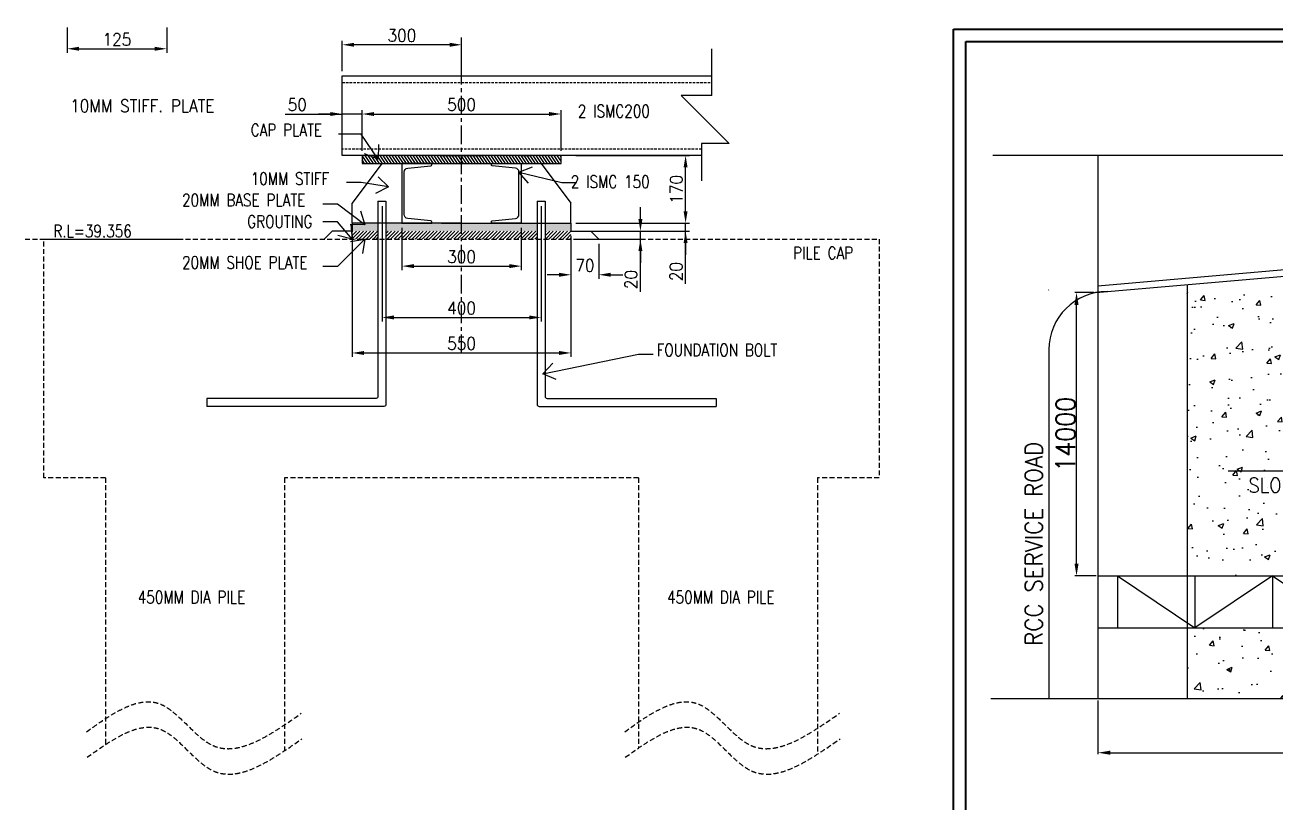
# Model space of a CAD drawing. Header units: millimetres. Extents: x 0 to 1124626, y -157535 to 82123.
# Drawn here: x 202732 to 215309, y 33402 to 41223 of the extents above; entities that cross this region are included whole.
import ezdxf

# ---------------------------------------------------------------- set-up
doc = ezdxf.new("R2010")
doc.units = ezdxf.units.MM
doc.header["$MEASUREMENT"] = 0
for name, pattern in [('CENTER', [2, 1.25, -0.25, 0.25, -0.25]), ('DASHED', [0.75, 0.5, -0.25]), ('HIDDEN', [0.375, 0.25, -0.125])]:
    doc.linetypes.add(name, pattern=pattern)
for name, color, linetype, lineweight in [('CN', 253, 'Continuous', 15), ('Dim', 6, 'Continuous', 13), ('HIDE', 251, 'HIDDEN', 13), ('PEDESTAL', 232, 'Continuous', 15), ('rSHEET', 2, 'Continuous', 30), ('STR. STEEL', 25, 'Continuous', 18), ('Text', 7, 'Continuous', 15), ('TITLE TEXT', 50, 'Continuous', 18)]:
    doc.layers.add(name, color=color, linetype=linetype, lineweight=lineweight)
doc.styles.add('style1', font='romans.shx', dxfattribs={"width": 0.9, "height": 300})
doc.dimstyles.new('4.0 DIM-1', dxfattribs={"dimscale": 40, "dimtxt": 125, "dimasz": 3, "dimexe": 1, "dimexo": 1.2, "dimgap": 0.8, "dimtad": 1, "dimdec": 0, "dimlfac": 0.25, "dimzin": 1, "dimdsep": 46, "dimtxsty": 'style1', "dimcen": 2, "dimclrd": 8, "dimclre": 8, "dimclrt": 7, "dimadec": 0, "dimazin": 0, "dimtfac": 1, "dimtdec": 0, "dimtofl": 0, "dimtmove": 1, "dimatfit": 3, "dimfxl": 1, "dimtolj": 1, "dimtzin": 0, "dimlwd": 9, "dimlwe": 9, "dimarcsym": 1})
doc.dimstyles.new('8.0 DIM-1', dxfattribs={"dimscale": 40, "dimtxt": 125, "dimasz": 3, "dimexe": 1, "dimexo": 1.2, "dimgap": 0.8, "dimtad": 1, "dimdec": 0, "dimlfac": 0.125, "dimzin": 1, "dimdsep": 46, "dimtxsty": 'style1', "dimcen": 2, "dimclrd": 8, "dimclre": 8, "dimclrt": 7, "dimadec": 0, "dimazin": 0, "dimtfac": 1, "dimtdec": 0, "dimtofl": 0, "dimtmove": 1, "dimatfit": 3, "dimfxl": 1, "dimtolj": 1, "dimtzin": 0, "dimlwd": 9, "dimlwe": 9, "dimarcsym": 1})
doc.dimstyles.new('Copy of DIM-1', dxfattribs={"dimscale": 40, "dimtxt": 125, "dimasz": 3, "dimexe": 1, "dimexo": 1.2, "dimgap": 0.8, "dimtad": 1, "dimdec": 0, "dimzin": 1, "dimdsep": 46, "dimtxsty": 'style1', "dimcen": 2, "dimclrd": 8, "dimclre": 8, "dimclrt": 7, "dimadec": 0, "dimazin": 0, "dimtfac": 1, "dimtdec": 0, "dimtofl": 0, "dimtmove": 1, "dimatfit": 3, "dimfxl": 1, "dimtolj": 1, "dimtzin": 0, "dimlwd": 9, "dimlwe": 9, "dimarcsym": 1})

# ---------------------------------------------------------------- blocks, each defined once
blk = doc.blocks.new('*D221')
at = {"layer": 'DEFPOINTS', "color": 0, "ltscale": 20, "transparency": 16777216}
for p in [(203156, 41245), (204156, 41245), (204156, 40984)]:
    blk.add_point(p, dxfattribs=at)
at = {"layer": 'Dim', "color": 8, "lineweight": 9, "ltscale": 20, "transparency": 16777216}
for p, q in [((203156, 41197), (203156, 40944)), ((204156, 41197), (204156, 40944)), ((203276, 40984), (204036, 40984))]:
    blk.add_line(p, q, dxfattribs=at)
at = {"layer": 'Dim', "color": 8, "ltscale": 20, "transparency": 16777216}
for points in [[(203276, 41004), (203276, 40964), (203156, 40984)], [(204036, 41004), (204036, 40964), (204156, 40984)]]:
    blk.add_solid(points, dxfattribs=at)
at = {"layer": 'Dim', "color": 7, "ltscale": 20, "transparency": 16777216, "insert": (203656, 41078), "char_height": 125, "attachment_point": 5, "style": 'style1'}
blk.add_mtext('\\A1;125', dxfattribs=at)
blk = doc.blocks.new('*D227')
at = {"layer": 'DEFPOINTS', "color": 0, "ltscale": 20, "transparency": 16777216}
for p in [(206521, 39231), (207721, 39231), (207721, 38799)]:
    blk.add_point(p, dxfattribs=at)
at = {"layer": 'Dim', "color": 8, "lineweight": 9, "ltscale": 20, "transparency": 16777216}
for p, q in [((206521, 39183), (206521, 38759)), ((207721, 39183), (207721, 38759)), ((206641, 38799), (207601, 38799))]:
    blk.add_line(p, q, dxfattribs=at)
at = {"layer": 'Dim', "color": 8, "ltscale": 20, "transparency": 16777216}
for points in [[(206641, 38819), (206641, 38779), (206521, 38799)], [(207601, 38819), (207601, 38779), (207721, 38799)]]:
    blk.add_solid(points, dxfattribs=at)
at = {"layer": 'Dim', "color": 7, "ltscale": 20, "transparency": 16777216, "insert": (207121, 38893), "char_height": 125, "attachment_point": 5, "style": 'style1'}
blk.add_mtext('\\A1;300', dxfattribs=at)
blk = doc.blocks.new('*D228')
at = {"layer": 'DEFPOINTS', "color": 0, "ltscale": 20, "transparency": 16777216}
for p in [(208221, 39231), (208221, 39151), (209373, 39231)]:
    blk.add_point(p, dxfattribs=at)
at = {"layer": 'Dim', "color": 8, "lineweight": 9, "ltscale": 20, "transparency": 16777216}
for p, q in [((209373, 39351), (209373, 39471)), ((208269, 39231), (209413, 39231)), ((208269, 39151), (209413, 39151)), ((209373, 39151), (209373, 39231)), ((209373, 38621), (209373, 39151)), ((209373, 39031), (209373, 38911))]:
    blk.add_line(p, q, dxfattribs=at)
at = {"layer": 'Dim', "color": 8, "ltscale": 20, "transparency": 16777216}
for points in [[(209353, 39351), (209393, 39351), (209373, 39231)], [(209353, 39031), (209393, 39031), (209373, 39151)]]:
    blk.add_solid(points, dxfattribs=at)
at = {"layer": 'Dim', "color": 7, "ltscale": 20, "transparency": 16777216, "insert": (209278, 38744), "char_height": 125, "attachment_point": 5, "rotation": 90, "style": 'style1'}
blk.add_mtext('\\A1;20', dxfattribs=at)
blk = doc.blocks.new('*D229')
at = {"layer": 'DEFPOINTS', "color": 0, "ltscale": 20, "transparency": 16777216}
for p in [(208221, 39911), (209373, 39911), (208221, 39231)]:
    blk.add_point(p, dxfattribs=at)
at = {"layer": 'Dim', "color": 8, "lineweight": 9, "ltscale": 20, "transparency": 16777216}
for p, q in [((208269, 39911), (209413, 39911)), ((209373, 39351), (209373, 39791)), ((208269, 39231), (209413, 39231))]:
    blk.add_line(p, q, dxfattribs=at)
at = {"layer": 'Dim', "color": 8, "ltscale": 20, "transparency": 16777216}
for points in [[(209353, 39791), (209393, 39791), (209373, 39911)], [(209353, 39351), (209393, 39351), (209373, 39231)]]:
    blk.add_solid(points, dxfattribs=at)
at = {"layer": 'Dim', "color": 7, "ltscale": 20, "transparency": 16777216, "insert": (209279, 39571), "char_height": 125, "attachment_point": 5, "rotation": 90, "style": 'style1'}
blk.add_mtext('\\A1;170', dxfattribs=at)
blk = doc.blocks.new('*D230')
at = {"layer": 'DEFPOINTS', "color": 0, "ltscale": 20, "transparency": 16777216}
for p in [(205921, 41024), (205921, 40711), (207121, 40711)]:
    blk.add_point(p, dxfattribs=at)
at = {"layer": 'Dim', "color": 8, "lineweight": 9, "ltscale": 20, "transparency": 16777216}
for p, q in [((205921, 40759), (205921, 41064)), ((207001, 41024), (206041, 41024)), ((207121, 40759), (207121, 41064))]:
    blk.add_line(p, q, dxfattribs=at)
at = {"layer": 'Dim', "color": 8, "ltscale": 20, "transparency": 16777216}
for points in [[(206041, 41044), (206041, 41004), (205921, 41024)], [(207001, 41044), (207001, 41004), (207121, 41024)]]:
    blk.add_solid(points, dxfattribs=at)
at = {"layer": 'Dim', "color": 7, "ltscale": 20, "transparency": 16777216, "insert": (206521, 41118), "char_height": 125, "attachment_point": 5, "style": 'style1'}
blk.add_mtext('\\A1;300', dxfattribs=at)
blk = doc.blocks.new('*D231')
at = {"layer": 'DEFPOINTS', "color": 0, "ltscale": 20, "transparency": 16777216}
for p in [(206321, 39451), (207921, 39451), (207921, 38283)]:
    blk.add_point(p, dxfattribs=at)
at = {"layer": 'Dim', "color": 8, "lineweight": 9, "ltscale": 20, "transparency": 16777216}
for p, q in [((206321, 39403), (206321, 38243)), ((207921, 39403), (207921, 38243)), ((206441, 38283), (207801, 38283))]:
    blk.add_line(p, q, dxfattribs=at)
at = {"layer": 'Dim', "color": 8, "ltscale": 20, "transparency": 16777216}
for points in [[(206441, 38303), (206441, 38263), (206321, 38283)], [(207801, 38303), (207801, 38263), (207921, 38283)]]:
    blk.add_solid(points, dxfattribs=at)
at = {"layer": 'Dim', "color": 7, "ltscale": 20, "transparency": 16777216, "insert": (207121, 38377), "char_height": 125, "attachment_point": 5, "style": 'style1'}
blk.add_mtext('\\A1;400', dxfattribs=at)
blk = doc.blocks.new('*D232')
at = {"layer": 'DEFPOINTS', "color": 0, "ltscale": 20, "transparency": 16777216}
for p in [(206021, 39151), (208221, 39151), (208221, 37926)]:
    blk.add_point(p, dxfattribs=at)
at = {"layer": 'Dim', "color": 8, "lineweight": 9, "ltscale": 20, "transparency": 16777216}
for p, q in [((206021, 39103), (206021, 37886)), ((208221, 39103), (208221, 37886)), ((206141, 37926), (208101, 37926))]:
    blk.add_line(p, q, dxfattribs=at)
at = {"layer": 'Dim', "color": 8, "ltscale": 20, "transparency": 16777216}
for points in [[(206141, 37946), (206141, 37906), (206021, 37926)], [(208101, 37946), (208101, 37906), (208221, 37926)]]:
    blk.add_solid(points, dxfattribs=at)
at = {"layer": 'Dim', "color": 7, "ltscale": 20, "transparency": 16777216, "insert": (207121, 38021), "char_height": 125, "attachment_point": 5, "style": 'style1'}
blk.add_mtext('\\A1;550', dxfattribs=at)
blk = doc.blocks.new('*D243')
at = {"layer": 'DEFPOINTS', "color": 0, "ltscale": 20, "transparency": 16777216}
for p in [(228238, 10282), (251238, 10282), (251238, 8884)]:
    blk.add_point(p, dxfattribs=at)
at = {"layer": 'Dim', "color": 8, "lineweight": 9, "ltscale": 20, "transparency": 16777216}
for p, q in [((228238, 10234), (228238, 8844)), ((251238, 10234), (251238, 8844)), ((228558, 8884), (250918, 8884))]:
    blk.add_line(p, q, dxfattribs=at)
at = {"layer": 'Dim', "color": 8, "ltscale": 20, "transparency": 16777216}
for points in [[(228558, 8938), (228558, 8831), (228238, 8884)], [(250918, 8938), (250918, 8831), (251238, 8884)]]:
    blk.add_solid(points, dxfattribs=at)
at = {"layer": 'Dim', "color": 7, "ltscale": 20, "transparency": 16777216, "insert": (239738, 9166), "char_height": 125, "attachment_point": 5, "style": 'style1'}
blk.add_mtext('\\A1;{\\H4x;23000}', dxfattribs=at)
blk = doc.blocks.new('*D244')
at = {"layer": 'DEFPOINTS', "color": 0, "ltscale": 20, "transparency": 16777216}
for p in [(227685, 20745), (228183, 20745), (228238, 13440)]:
    blk.add_point(p, dxfattribs=at)
at = {"layer": 'Dim', "color": 8, "lineweight": 9, "ltscale": 20, "transparency": 16777216}
for p, q in [((228135, 20745), (227645, 20745)), ((227685, 13760), (227685, 20425)), ((228190, 13440), (227645, 13440))]:
    blk.add_line(p, q, dxfattribs=at)
at = {"layer": 'Dim', "color": 8, "ltscale": 20, "transparency": 16777216}
for points in [[(227632, 20425), (227738, 20425), (227685, 20745)], [(227632, 13760), (227738, 13760), (227685, 13440)]]:
    blk.add_solid(points, dxfattribs=at)
at = {"layer": 'Dim', "color": 7, "ltscale": 20, "transparency": 16777216, "insert": (227403, 17093), "char_height": 125, "attachment_point": 5, "rotation": 90, "style": 'style1'}
blk.add_mtext('\\A1;{\\H4x;14000}', dxfattribs=at)
blk = doc.blocks.new('*D248')
at = {"layer": 'DEFPOINTS', "color": 0, "ltscale": 20, "transparency": 16777216}
for p in [(208221, 39151), (208919, 39151), (208221, 39071)]:
    blk.add_point(p, dxfattribs=at)
at = {"layer": 'Dim', "color": 8, "lineweight": 9, "ltscale": 20, "transparency": 16777216}
for p, q in [((208919, 39271), (208919, 39391)), ((208269, 39151), (208959, 39151)), ((208919, 39071), (208919, 39151)), ((208269, 39071), (208959, 39071)), ((208919, 38541), (208919, 39071)), ((208919, 38951), (208919, 38831))]:
    blk.add_line(p, q, dxfattribs=at)
at = {"layer": 'Dim', "color": 8, "ltscale": 20, "transparency": 16777216}
for points in [[(208899, 39271), (208939, 39271), (208919, 39151)], [(208899, 38951), (208939, 38951), (208919, 39071)]]:
    blk.add_solid(points, dxfattribs=at)
at = {"layer": 'Dim', "color": 7, "ltscale": 20, "transparency": 16777216, "insert": (208824, 38664), "char_height": 125, "attachment_point": 5, "rotation": 90, "style": 'style1'}
blk.add_mtext('\\A1;20', dxfattribs=at)
blk = doc.blocks.new('*D259')
at = {"layer": 'DEFPOINTS', "color": 0, "ltscale": 20, "transparency": 16777216}
for p in [(208221, 39071), (208501, 39071), (208501, 38712)]:
    blk.add_point(p, dxfattribs=at)
at = {"layer": 'Dim', "color": 8, "lineweight": 9, "ltscale": 20, "transparency": 16777216}
for p, q in [((208221, 39023), (208221, 38672)), ((208501, 39023), (208501, 38672)), ((208101, 38712), (207981, 38712)), ((208621, 38712), (208741, 38712))]:
    blk.add_line(p, q, dxfattribs=at)
at = {"layer": 'Dim', "color": 8, "ltscale": 20, "transparency": 16777216}
for points in [[(208101, 38732), (208101, 38692), (208221, 38712)], [(208621, 38732), (208621, 38692), (208501, 38712)]]:
    blk.add_solid(points, dxfattribs=at)
at = {"layer": 'Dim', "color": 7, "ltscale": 20, "transparency": 16777216, "insert": (208361, 38806), "char_height": 125, "attachment_point": 5, "style": 'style1'}
blk.add_mtext('\\A1;70', dxfattribs=at)
blk = doc.blocks.new('*D260')
at = {"layer": 'DEFPOINTS', "color": 0, "ltscale": 20, "transparency": 16777216}
for p in [(208121, 40328), (206121, 39911), (208121, 39911)]:
    blk.add_point(p, dxfattribs=at)
at = {"layer": 'Dim', "color": 8, "lineweight": 9, "ltscale": 20, "transparency": 16777216}
for p, q in [((206121, 39959), (206121, 40368)), ((206241, 40328), (208001, 40328)), ((208121, 39959), (208121, 40368))]:
    blk.add_line(p, q, dxfattribs=at)
at = {"layer": 'Dim', "color": 8, "ltscale": 20, "transparency": 16777216}
for points in [[(206241, 40348), (206241, 40308), (206121, 40328)], [(208001, 40348), (208001, 40308), (208121, 40328)]]:
    blk.add_solid(points, dxfattribs=at)
at = {"layer": 'Dim', "color": 7, "ltscale": 20, "transparency": 16777216, "insert": (207121, 40422), "char_height": 125, "attachment_point": 5, "style": 'style1'}
blk.add_mtext('\\A1;500', dxfattribs=at)
blk = doc.blocks.new('*D264')
at = {"layer": 'DEFPOINTS', "color": 0, "ltscale": 20, "transparency": 16777216}
for p in [(205921, 40328), (205921, 39911), (206121, 39911)]:
    blk.add_point(p, dxfattribs=at)
at = {"layer": 'Dim', "color": 8, "lineweight": 9, "ltscale": 20, "transparency": 16777216}
for p, q in [((205346, 40328), (205921, 40328)), ((205801, 40328), (205681, 40328)), ((205921, 39959), (205921, 40368)), ((206121, 40328), (205921, 40328)), ((206121, 39959), (206121, 40368)), ((206241, 40328), (206361, 40328))]:
    blk.add_line(p, q, dxfattribs=at)
at = {"layer": 'Dim', "color": 8, "ltscale": 20, "transparency": 16777216}
for points in [[(205801, 40348), (205801, 40308), (205921, 40328)], [(206241, 40348), (206241, 40308), (206121, 40328)]]:
    blk.add_solid(points, dxfattribs=at)
at = {"layer": 'Dim', "color": 7, "ltscale": 20, "transparency": 16777216, "insert": (205469, 40422), "char_height": 125, "attachment_point": 5, "style": 'style1'}
blk.add_mtext('\\A1;50', dxfattribs=at)
blk = doc.blocks.new('WW')
at = {"layer": 'Dim', "ltscale": 20, "true_color": 0x636466, "transparency": 33554523}
h = blk.add_hatch(dxfattribs=at)
h.set_pattern_fill('AR-CONC', color=251, scale=200)
h.set_pattern_definition([(50, (36229.6, 0), (1434.5204, -125.504), [150, -1650]), (355, (36229.6, 0), (-277.503, 1504.384), [120, -1320]), (100.45144, (36349.1, -10.5), (1157.018, 1378.88), [127.48, -1402.284]), (46.1842, (36229.6, 400), (2134.483, -331.039), [225, -2475]), (96.6356, (36407.5, 372.4), (1869.324, 1948.237), [191.22, -2103.428]), (351.1842, (36229.6, 400), (1869.324, 1948.237), [180, -1980]), (21, (36429.6, 300), (1193.814, -805.238), [150, -1650]), (326, (36429.6, 300), (486.631, 1450.3), [120, -1320]), (71.45144, (36529.1, 232.9), (1680.445, 645.062), [127.48, -1402.284]), (37.5, (36229.6, 0), (24.3197, 665.7877), [0, -1304, 0, -1340, 0, -1325]), (7.5, (36229.6, 0), (526.139, 788.8234), [0, -764, 0, -1274, 0, -505]), (327.5, (35783.6, 0), (1067.6449, -45.1097), [0, -500, 0, -1560, 0, -2070]), (317.5, (35583.6, 0), (1166.3723, 200.21), [0, -650, 0, -1036, 0, -1470])])
h.paths.add_polyline_path([(230537.9, 20950.1), (230537.9, 13440.1), (236987.9, 13440.1), (236987.9, 21511.6)])
h.paths.add_polyline_path([(242487.9, 13440.1), (248937.9, 13440.1), (248937.9, 22552), (242487.9, 21990.5)])
h.paths.add_polyline_path([(242487.9, 12100.1), (242487.9, 10282.1), (248937.9, 10282.1), (248937.9, 12100.1)])
h.paths.add_polyline_path([(236987.9, 12100.1), (230537.9, 12100.1), (230537.9, 10282.1), (236987.9, 10282.1)])
h.paths.add_polyline_path([(247450.6, 15497.6), (245751.1, 15497.6), (245751.1, 16060.1), (247450.6, 16060.1)], flags=24)
h.paths.add_polyline_path([(241154.7, 15497.6), (238199.7, 15497.6), (238199.7, 16060.1), (241154.7, 16060.1)], flags=9)
h.paths.add_polyline_path([(233724.7, 15497.6), (232025.2, 15497.6), (232025.2, 16060.1), (233724.7, 16060.1)], flags=24)
at = {"layer": 'Dim', "ltscale": 20}
for p, q in [((238348.2, 24287.8), (238348.2, 25036.9)), ((238348.2, 25036.9), (241447.7, 23346.6)), ((225525.2, 24287.8), (238348.2, 24287.8)), ((241447.7, 23346.6), (241447.7, 24287.8)), ((241447.7, 24287.8), (253636, 24287.8)), ((228237.9, 20921.9), (251237.9, 22924.2)), ((228182.7, 20745.1), (251237.9, 22752.2)), ((252501.6, 21270.7), (252501.6, 10330)), ((226959.4, 20810.6), (226974.3, 20811.9)), ((226974.3, 19273.4), (226974.3, 10282.1)), ((228237.9, 13440.1), (251237.9, 13440.1)), ((228237.9, 13440.1), (228237.9, 12100.1)), ((228737.9, 13440.1), (230737.9, 12100.1)), ((228737.9, 13440.1), (228737.9, 12100.1)), ((230737.9, 13440.1), (230737.9, 12100.1)), ((232737.9, 13440.1), (230737.9, 12100.1)), ((232737.9, 13440.1), (234737.9, 12100.1)), ((232737.9, 13440.1), (232737.9, 12100.1)), ((234737.9, 13440.1), (234737.9, 12100.1)), ((236737.9, 13440.1), (234737.9, 12100.1)), ((236737.9, 13440.1), (238737.9, 12100.1)), ((236737.9, 13440.1), (236737.9, 12100.1)), ((238737.9, 13440.1), (238737.9, 12100.1)), ((240737.9, 13440.1), (238737.9, 12100.1)), ((240737.9, 13440.1), (242737.9, 12100.1)), ((240737.9, 13440.1), (240737.9, 12100.1)), ((242737.9, 13440.1), (242737.9, 12100.1)), ((244737.9, 13440.1), (242737.9, 12100.1)), ((244737.9, 13440.1), (246737.9, 12100.1)), ((244737.9, 13440.1), (244737.9, 12100.1)), ((246737.9, 13440.1), (246737.9, 12100.1)), ((248737.9, 13440.1), (246737.9, 12100.1)), ((248737.9, 13440.1), (250737.9, 12100.1)), ((248737.9, 13440.1), (248737.9, 12100.1)), ((250737.9, 13440.1), (250737.9, 12100.1)), ((228237.9, 12100.1), (251237.9, 12100.1)), ((238301, 10282.1), (238301, 11031.2)), ((238301, 11031.2), (241400.5, 9356.9)), ((225478, 10282.1), (238301, 10282.1)), ((241400.5, 9356.9), (241400.5, 10282.1)), ((241400.5, 10282.1), (253588.8, 10282.1))]:
    blk.add_line(p, q, dxfattribs=at)
for centre, start, end in [((251001.3, 21270.7), 0, 80.92484), ((228474.6, 19273.4), 90, 180)]:
    blk.add_arc(centre, 1500.3, start, end, dxfattribs=at)
at = {"layer": 'HIDE', "linetype": 'HIDDEN', "ltscale": 800}
for p, q in [((242487.9, 22162.5), (242487.9, 10282.1)), ((236987.9, 21683.6), (236987.9, 10282.1))]:
    blk.add_line(p, q, dxfattribs=at)
at = {"layer": 'PEDESTAL', "ltscale": 20}
for p, q in [((228237.9, 24287.8), (228237.9, 10282.1)), ((251237.9, 24287.8), (251237.9, 10282.1)), ((248937.9, 22724), (248937.9, 10282.1)), ((230537.9, 20950.1), (230537.9, 10282.1))]:
    blk.add_line(p, q, dxfattribs=at)
at = {"layer": 'TITLE TEXT', "ltscale": 20}
for p, q in [((235038.3, 16150.6), (234686.1, 16502.9)), ((244437.5, 16150.6), (244789.8, 16502.9)), ((231592.8, 16150.6), (235038.3, 16150.6)), ((235038.3, 16150.6), (234686.1, 15798.4)), ((247883.1, 16150.6), (244437.5, 16150.6)), ((244437.5, 16150.6), (244789.8, 15798.4))]:
    blk.add_line(p, q, dxfattribs=at)
at = {"layer": 'Text', "ltscale": 20, "char_height": 450, "width": 10501.89, "attachment_point": 7, "rotation": 90, "style": 'style1'}
for insert in [(253163.7, 11912.5), (226806.9, 11639.3)]:
    blk.add_mtext('RCC SERVICE ROAD', dxfattribs=dict(at, insert=insert))
at = {"layer": 'Text', "ltscale": 20, "char_height": 375, "width": 4732.009, "style": 'style1'}
for s, insert, attachment_point in [('SLOPE', (232119, 15591.3), 7), ('CANAL BED', (238293.4, 15591.3), 7), ('SLOPE', (247356.8, 15591.3), 9)]:
    blk.add_mtext(s, dxfattribs=dict(at, insert=insert, attachment_point=attachment_point))
at = {"layer": 'TITLE TEXT', "ltscale": 20, "insert": (237175.9, 22626.9), "char_height": 500, "width": 17141.34, "attachment_point": 1, "rotation": 3.96077, "style": 'style1'}
blk.add_mtext('{\\LRCC BRIDGE}', dxfattribs=at)
at = {"layer": 'TITLE TEXT', "ltscale": 20, "insert": (233823.3, 13120.5), "char_height": 500, "width": 17141.34, "attachment_point": 1, "style": 'style1'}
blk.add_mtext('{\\LSTEEL BRIDGE FOR 600MM DIA PIPE }', dxfattribs=at)
at = {"layer": 'Dim', "ltscale": 20}
dim = blk.add_linear_dim(base=(227685, 20745.1), p1=(228237.9, 13440.1), p2=(228182.7, 20745.1), angle=90, text='{\\H4x;14000}', dimstyle='Copy of DIM-1', override={"dimasz": 8}, dxfattribs=at)
dim.commit()
dim.dimension.update_dxf_attribs({"geometry": '*D244', "text_midpoint": (227403, 17092.6)})
dim = blk.add_linear_dim(base=(251237.9, 8884.3), p1=(228237.9, 10282.1), p2=(251237.9, 10282.1), text='{\\H4x;<>}', dimstyle='Copy of DIM-1', override={"dimasz": 8}, dxfattribs=at)
dim.commit()
dim.dimension.update_dxf_attribs({"geometry": '*D243', "text_midpoint": (239737.9, 9166.3)})

msp = doc.modelspace()

# ---------------------------------------------------------------- hatches: boundary and pattern name
at = {"layer": 'PEDESTAL', "ltscale": 20}
h = msp.add_hatch(dxfattribs=at)
h.set_pattern_fill('ANSI31', color=256, scale=200, angle=259)
h.paths.add_polyline_path([(207120.67, 39910.9405), (206120.67, 39910.9405), (206120.67, 39830.9405), (206520.67, 39830.9405), (206520.67, 39830.9405), (206820.67, 39830.9405), (207120.67, 39830.9405)])
h.paths.add_polyline_path([(208120.67, 39910.9405), (207120.67, 39910.9405), (207120.67, 39830.9405), (207420.67, 39830.9405), (207420.67, 39830.9405), (207720.67, 39830.9405), (208120.67, 39830.9405)])
h = msp.add_hatch(dxfattribs=at)
h.set_pattern_fill('ANSI31', color=256)
h.set_pattern_definition([(45, (46529.82698, 24972.62857), (-0.08838834765, 0.08838834765), [])])
h.paths.add_polyline_path([(206280.67, 39230.9405), (206020.67, 39230.9405), (206020.67, 39150.9405), (206280.67, 39150.9405)])
h.paths.add_polyline_path([(207120.67, 39230.9405), (206360.67, 39230.9405), (206360.67, 39150.9405), (207120.67, 39150.9405)])
h.paths.add_polyline_path([(207880.67, 39230.9405), (207120.67, 39230.9405), (207120.67, 39150.9405), (207880.67, 39150.9405)])
h.paths.add_polyline_path([(208220.67, 39230.9405), (207960.67, 39230.9405), (207960.67, 39150.9405), (208220.67, 39150.9405)])
h = msp.add_hatch(dxfattribs=at)
h.set_pattern_fill('ANSI31', color=256, scale=200)
h.paths.add_polyline_path([(206280.67, 39150.9405), (206020.67, 39150.9405), (206020.67, 39070.9405), (206280.67, 39070.9405)])
h.paths.add_polyline_path([(207120.67, 39150.9405), (206360.67, 39150.9405), (206360.67, 39070.9405), (207120.67, 39070.9405)])
h.paths.add_polyline_path([(207880.67, 39150.9405), (207120.67, 39150.9405), (207120.67, 39070.9405), (207880.67, 39070.9405)])
h.paths.add_polyline_path([(208220.67, 39150.9405), (207960.67, 39150.9405), (207960.67, 39070.9405), (208220.67, 39070.9405)])

# ---------------------------------------------------------------- linework, layer by layer
at = {"layer": 'CN', "color": 252, "linetype": 'CENTER', "ltscale": 150, "true_color": 0x939598}
msp.add_line((207120.67, 37923.9223), (207120.67, 41097.911), dxfattribs=at)
at = {"layer": 'Dim', "ltscale": 20}
for p, q in [((206920.67, 39910.9405), (207320.67, 39910.9405)), ((206280.67, 39450.9405), (206360.67, 39450.9405)), ((207880.67, 39450.9405), (207960.67, 39450.9405)), ((205820.67, 39150.9405), (205740.67, 39070.9405)), ((206020.67, 39150.9405), (205820.67, 39150.9405)), ((207120.67, 39230.9405), (206020.67, 39230.9405)), ((206020.67, 39230.9405), (206020.67, 39150.9405)), ((206020.67, 39070.9405), (206020.67, 39150.9405)), ((206920.67, 39230.9405), (207320.67, 39230.9405)), ((207120.67, 39230.9405), (208220.67, 39230.9405)), ((208220.67, 39230.9405), (208220.67, 39150.9405)), ((208220.67, 39150.9405), (208420.67, 39150.9405)), ((208420.67, 39150.9405), (208500.67, 39070.9405)), ((204559.3123, 37469.255), (204559.3123, 37389.255)), ((209682.0278, 37469.255), (209682.0278, 37389.255))]:
    msp.add_line(p, q, dxfattribs=at)
at = {"layer": 'Dim', "color": 31, "linetype": 'DASHED', "ltscale": 100, "true_color": 0xfecc66}
msp.add_line((202731.8679, 39070.9405), (204285.8019, 39070.9405), dxfattribs=at)
at = {"layer": 'Dim', "ltscale": 20}
msp.add_lwpolyline([(208120.67, 39830.9405), (208120.67, 39910.9405), (206120.67, 39910.9405), (206120.67, 39830.9405), (207120.67, 39830.9405)], close=True, dxfattribs=at)
for points in [[(206280.67, 39450.9405), (206280.67, 37489.255, -0.4142135624), (206260.67, 37469.255), (204559.3123, 37469.255)], [(206360.67, 39450.9405), (206360.67, 37409.255, -0.4142135624), (206340.67, 37389.255), (204559.3123, 37389.255)], [(207880.67, 39450.9405), (207880.67, 37409.255, 0.4142135624), (207900.67, 37389.255), (209682.0278, 37389.255)], [(207960.67, 39450.9405), (207960.67, 37489.255, 0.4142135624), (207980.67, 37469.255), (209682.0278, 37469.255)]]:
    msp.add_lwpolyline(points, format="xyb", dxfattribs=at)
at = {"layer": 'HIDE', "linetype": 'HIDDEN', "ltscale": 200}
for p, q in [((202920.67, 39070.9405), (211320.67, 39070.9405)), ((203540.67, 36670.9405), (203540.67, 33988.6922)), ((205340.67, 36670.9405), (205340.67, 33926.4556)), ((208900.699, 36670.9405), (208900.699, 33955.0749)), ((210700.6411, 36670.9405), (210700.6411, 33893.2927))]:
    msp.add_line(p, q, dxfattribs=at)
for points in [[(203540.67, 36670.9405), (202920.67, 36670.9405), (202920.67, 39070.9405)], [(211320.67, 39070.9405), (211320.67, 36670.9405), (210700.6411, 36670.9405)], [(208900.699, 36670.9405), (205340.67, 36670.9405)]]:
    msp.add_lwpolyline(points, dxfattribs=at)
for points in [[(203350.1405, 34118.3149), (204079.8319, 34400.9401), (204613.908, 33982.9984), (205509.7492, 34303.3561)], [(208760.7122, 34118.3149), (209490.4036, 34400.9401), (210024.4797, 33982.9984), (210920.3209, 34303.3561)], [(203356.3962, 33862.0788), (204086.0876, 34144.704), (204620.1637, 33726.7623), (205516.0049, 34047.12)], [(208766.9679, 33862.0788), (209496.6593, 34144.704), (210030.7354, 33726.7623), (210926.5766, 34047.12)]]:
    msp.add_spline(points, degree=3, dxfattribs=at)
at = {"layer": 'PEDESTAL', "ltscale": 20}
for p, q in [((209635.8657, 40512.902), (209635.8657, 40982.3323)), ((205920.67, 39910.9405), (205920.67, 40710.9405)), ((205920.67, 40710.9405), (209629.4916, 40710.9405)), ((209635.8657, 40512.902), (209329.4795, 40512.902)), ((209329.4795, 40512.902), (209809.7381, 40032.6434)), ((209809.7381, 40032.6434), (209533.7379, 40032.6434)), ((209533.7379, 40032.6434), (209533.7379, 39654.9314)), ((209533.7379, 39910.9405), (205920.67, 39910.9405)), ((207720.67, 39910.9405), (207820.67, 39910.9405)), ((206320.67, 39830.9405), (206020.67, 39430.9405)), ((206520.67, 39830.9405), (206520.67, 39230.9405)), ((207720.67, 39830.9405), (207720.67, 39230.9405)), ((207920.67, 39830.9405), (208220.67, 39430.9405)), ((206020.67, 39230.9405), (206020.67, 39430.9405)), ((208220.67, 39230.9405), (208220.67, 39430.9405)), ((206520.67, 39230.9405), (206020.67, 39230.9405)), ((207720.67, 39230.9405), (208220.67, 39230.9405))]:
    msp.add_line(p, q, dxfattribs=at)
at = {"layer": 'PEDESTAL', "linetype": 'HIDDEN', "ltscale": 100}
for p, q in [((205920.67, 40646.1132), (209629.4916, 40646.1132)), ((209533.7379, 39975.7679), (205920.67, 39975.7679))]:
    msp.add_line(p, q, dxfattribs=at)
at = {"layer": 'rSHEET'}
for points in [[(212065.464, 41181.6699), (223936.9404, 41181.6699), (223936.9404, 32714.3433), (212065.464, 32714.3433)], [(212190.9868, 41056.1471), (223811.4176, 41056.1471), (223811.4176, 32839.8661), (212190.9868, 32839.8661)]]:
    msp.add_lwpolyline(points, close=True, dxfattribs=at)
at = {"layer": 'STR. STEEL', "ltscale": 20}
for points in [[(206520.67, 39230.9405), (206820.67, 39230.9405), (206820.67, 39243.7293, 0.383864035), (206812.0735, 39253.2767), (206579.2889, 39277.7433, -0.383864035), (206543.47, 39317.5242), (206543.47, 39744.3569, -0.383864035), (206579.2889, 39784.1378), (206812.0735, 39808.6044, 0.383864035), (206820.67, 39818.1518), (206820.67, 39830.9405), (206520.67, 39830.9405)], [(207720.67, 39230.9405), (207420.67, 39230.9405), (207420.67, 39243.7293, -0.383864035), (207429.2665, 39253.2767), (207662.0511, 39277.7433, 0.383864035), (207697.87, 39317.5242), (207697.87, 39744.3569, 0.383864035), (207662.0511, 39784.1378), (207429.2665, 39808.6044, -0.383864035), (207420.67, 39818.1518), (207420.67, 39830.9405), (207720.67, 39830.9405)]]:
    msp.add_lwpolyline(points, format="xyb", close=True, dxfattribs=at)

# ---------------------------------------------------------------- block references
at = {"layer": 'Dim', "xscale": 0.39, "yscale": 0.39, "zscale": 0.39}
msp.add_blockref('WW', (124506.3991, 30442.4474), dxfattribs=at)

# ---------------------------------------------------------------- texts
at = {"layer": 'Text', "ltscale": 20, "style": 'style1', "width": 0.8}
for s, p in [('2 ISMC200', (208289.4935, 40294.2444)), ('CAP PLATE', (205000.771, 40104.6763)), ('10MM STIFF', (205000.771, 39615.8072)), ('2 ISMC 150', (208218.9066, 39584.8075)), ('20MM BASE PLATE', (204310.992, 39400.3907)), ('GROUTING ', (204966.0578, 39184.3136)), ('R.L=39.356', (203016.8109, 39088.6529)), ('PILE CAP', (210453.3234, 38868.4434)), ('20MM SHOE PLATE', (204310.992, 38771.9696)), ('FOUNDATION BOLT', (209082.409, 37893.1893)), ('450MM DIA PILE', (203865.4035, 35408.6356)), ('450MM DIA PILE', (209187.0606, 35408.6356))]:
    msp.add_text(s, height=125, dxfattribs=at).set_placement(p)
at = {"layer": 'Text', "ltscale": 20, "insert": (203185.4905, 40348.2895), "char_height": 125, "width": 1577.336222, "attachment_point": 7, "style": 'style1'}
msp.add_mtext('10MM STIFF. PLATE', dxfattribs=at)

# ---------------------------------------------------------------- dimensions: what is measured, and where the dimension line sits
at = {"layer": 'Dim', "ltscale": 20}
for base, p1, p2, dimstyle, picture, middle in [((204155.8487, 40983.8115), (203155.8487, 41244.8996), (204155.8487, 41244.8996), '8.0 DIM-1', '*D221', (203655.8487, 41078.3115)), ((205920.67, 41023.9444), (207120.67, 40710.9405), (205920.67, 40710.9405), '4.0 DIM-1', '*D230', (206520.67, 41118.4444)), ((208120.67, 40327.7921), (206120.67, 39910.9405), (208120.67, 39910.9405), '4.0 DIM-1', '*D260', (207120.67, 40422.2921)), ((207920.67, 38282.529), (206320.67, 39450.9405), (207920.67, 39450.9405), '4.0 DIM-1', '*D231', (207120.67, 38377.029)), ((208220.67, 37926.4219), (206020.67, 39150.9405), (208220.67, 39150.9405), '4.0 DIM-1', '*D232', (207120.67, 38020.9219)), ((207720.67, 38798.6041), (206520.67, 39230.9405), (207720.67, 39230.9405), '4.0 DIM-1', '*D227', (207120.67, 38893.1041)), ((208500.67, 38711.9167), (208220.67, 39070.9405), (208500.67, 39070.9405), '4.0 DIM-1', '*D259', (208360.67, 38806.4167))]:
    dim = msp.add_linear_dim(base=base, p1=p1, p2=p2, dimstyle=dimstyle, dxfattribs=at)
    dim.commit()
    dim.dimension.update_dxf_attribs({"geometry": picture, "text_midpoint": middle})
dim = msp.add_linear_dim(base=(205920.67, 40327.7921), p1=(206120.67, 39910.9405), p2=(205920.67, 39910.9405), dimstyle='4.0 DIM-1', dxfattribs=at)
dim.commit()
dim.dimension.update_dxf_attribs({"geometry": '*D264', "text_midpoint": (205469.4925, 40347.0663), "dimtype": 160})
dim = msp.add_linear_dim(base=(209373.0879, 39910.9405), p1=(208220.67, 39230.9405), p2=(208220.67, 39910.9405), angle=90, dimstyle='4.0 DIM-1', dxfattribs=at)
dim.commit()
dim.dimension.update_dxf_attribs({"geometry": '*D229', "text_midpoint": (209278.5879, 39570.9405)})
for base, p1, p2, picture, middle in [((209372.7882, 39230.9405), (208220.67, 39150.9405), (208220.67, 39230.9405), '*D228', (209393.8918, 38743.8762)), ((208918.8678, 39150.9405), (208220.67, 39070.9405), (208220.67, 39150.9405), '*D248', (208953.3358, 38663.8762))]:
    dim = msp.add_linear_dim(base=base, p1=p1, p2=p2, angle=90, dimstyle='4.0 DIM-1', dxfattribs=at)
    dim.commit()
    dim.dimension.update_dxf_attribs({"geometry": picture, "text_midpoint": middle, "dimtype": 160})

# ---------------------------------------------------------------- leaders
for points in [[(206283.2325, 39875.3973), (206112.8616, 40126.8458), (205882.4098, 40126.8458)], [(207697.87, 39744.3569), (208128.4784, 39637.9768), (208276.6187, 39637.9768)], [(206386.4054, 39595.682), (206112.8616, 39637.9768), (205964.7213, 39637.9768)], [(206148.4311, 39213.2298), (205874.8873, 39422.0927), (205726.7469, 39422.0927)], [(206020.67, 39070.9405), (205874.8873, 39242.7823), (205726.7469, 39242.7823)], [(206148.4311, 39070.9405), (205874.8873, 38793.6716), (205726.7469, 38793.6716)], [(207938.81, 37716.7837), (208898.8898, 37915.3589), (209047.0302, 37915.3589)]]:
    msp.add_leader(points, dimstyle='Copy of DIM-1', override={"dimtxt": 125, "dimasz": 3, "dimgap": 0.8, "dimtad": 0, "dimldrblk": 'Open90'}, dxfattribs=at)

doc.saveas('drawing.dxf')
